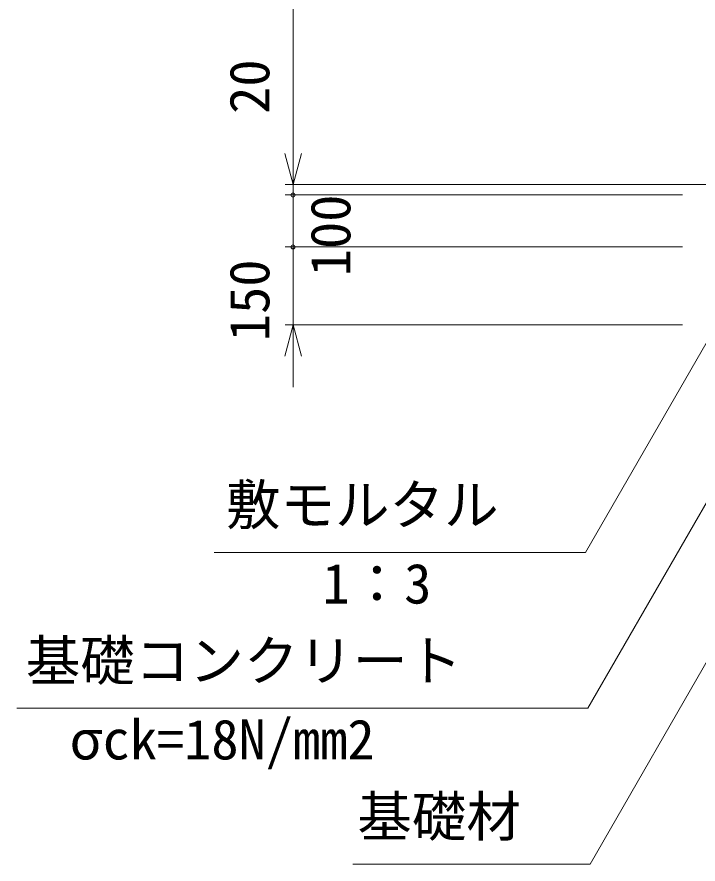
# Model space of a CAD drawing. Units: millimetres, scale not verified, with parts at other scales. Extents: x 0 to 252300, y 59400 to 118800.
# Drawn here: x 187921 to 192294, y 85663 to 91098 of the extents above; entities that cross this region are included whole.
import ezdxf
from ezdxf.enums import TextEntityAlignment as Align

# ---------------------------------------------------------------- set-up
doc = ezdxf.new("R2010")
doc.units = ezdxf.units.MM
doc.header["$LTSCALE"] = 300
for name, color, linetype, lineweight in [('0_2', 1, 'Continuous', 18), ('D-STR-DIM', 7, 'Continuous', 18), ('D-STR-HTXT', 7, 'Continuous', 18)]:
    doc.layers.add(name, color=color, linetype=linetype, lineweight=lineweight)
doc.styles.add('ＭＳ ゴシック', font='')
doc.styles.get('ＭＳ ゴシック').set_extended_font_data('MS Gothic')

msp = doc.modelspace()

# ---------------------------------------------------------------- linework, layer by layer
at = {"layer": '0_2'}
for p, q in [((189693.5, 90022.8), (189639.9, 90222.8)), ((189693.5, 90022.8), (189639.9, 90222.8)), ((189747, 90222.8), (189693.5, 90022.8)), ((189693.5, 90022.8), (189693.5, 90222.8)), ((189747, 90222.8), (189693.5, 90022.8)), ((189693.5, 90022.8), (189693.5, 90222.8)), ((189639.9, 88922.8), (189693.5, 89122.8)), ((189693.5, 89122.8), (189747, 88922.8)), ((189693.5, 89122.8), (189693.5, 88922.8))]:
    msp.add_line(p, q, dxfattribs=at)
for centre, start, end in [((189693.5, 89956.1), 90, 270), ((189693.5, 89956.1), 90, 270), ((189693.5, 89956.1), 270, 90), ((189693.5, 89956.1), 270, 90), ((189693.5, 89622.8), 90, 270), ((189693.5, 89622.8), 90, 270), ((189693.5, 89622.8), 270, 90), ((189693.5, 89622.8), 270, 90)]:
    msp.add_arc(centre, 12.5, start, end, dxfattribs=at)
at = {"layer": 'D-STR-DIM'}
for p, q in [((189693.5, 99156.1), (189693.5, 90222.8)), ((189693.5, 90222.8), (189693.5, 90988.5)), ((192526.8, 90022.8), (189643.5, 90022.8)), ((192526.8, 90022.8), (189643.5, 90022.8)), ((189693.5, 89956.1), (189693.5, 90022.8)), ((192193.5, 89956.1), (189643.5, 89956.1)), ((192193.5, 89956.1), (189643.5, 89956.1)), ((189693.5, 89622.8), (189693.5, 89956.1)), ((189693.5, 89956.1), (189693.5, 89756.1)), ((189693.5, 89622.8), (189693.5, 89822.8)), ((192193.5, 89622.8), (189643.5, 89622.8)), ((192193.5, 89622.8), (189643.5, 89622.8)), ((189693.5, 89122.8), (189693.5, 89622.8)), ((192193.5, 89122.8), (189643.5, 89122.8)), ((189693.5, 88922.8), (189693.5, 88722.8))]:
    msp.add_line(p, q, dxfattribs=at)
at = {"layer": 'D-STR-HTXT'}
for p, q in [((192825, 89836.4), (191570.4, 87663.2)), ((193317.1, 89662.2), (191585.1, 86663.2)), ((193613.1, 89160.4), (191599.9, 85663.2)), ((191570.4, 87663.2), (189186.2, 87663.2)), ((191585.1, 86663.2), (187921.1, 86663.2)), ((191599.9, 85663.2), (190077.1, 85663.2))]:
    msp.add_line(p, q, dxfattribs=at)

# ---------------------------------------------------------------- texts
at = {"layer": 'D-STR-DIM', "color": 1, "style": 'ＭＳ ゴシック'}
for s, p in [('20', (189618.5, 90476.5)), ('100', (190138.6, 89435)), ('150', (189618.5, 89018.4))]:
    msp.add_text(s, height=256.6, rotation=90, dxfattribs=at).set_placement(p, align=Align.BOTTOM_LEFT)
at = {"layer": 'D-STR-HTXT', "color": 1, "style": 'ＭＳ ゴシック'}
for s, p in [('敷モルタル', (189263, 87763.2)), ('1：3', (189882.4, 87257.5)), ('基礎コンクリート', (187978, 86763.2)), ('σck=18N/mm2', (188258.6, 86257.5)), ('基礎材', (190106.5, 85763.2))]:
    msp.add_text(s, height=256.6, dxfattribs=at).set_placement(p, align=Align.BOTTOM_LEFT)

doc.saveas('drawing.dxf')
